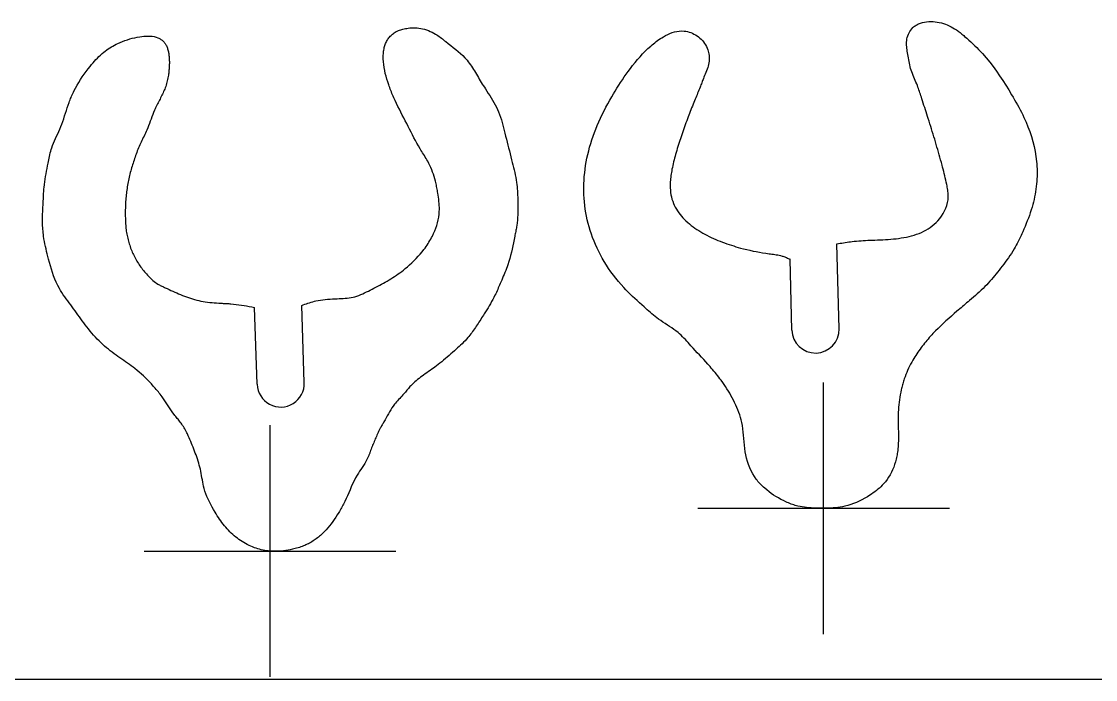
# Model space of a CAD drawing. Extents: x -0.1 to 30, y 0 to 26.6.
# Drawn here: x 8.12 to 16.65, y 0 to 5.23 of the extents above; entities that cross this region are included whole.
import ezdxf

# ---------------------------------------------------------------- set-up
doc = ezdxf.new("R2010")
doc.units = 0
doc.header["$MEASUREMENT"] = 0
doc.header["$PDMODE"] = 2
doc.layers.add('CK_LEVEL_1', color=7, linetype='CONTINUOUS')

msp = doc.modelspace()

# ---------------------------------------------------------------- linework, layer by layer
at = {"layer": 'CK_LEVEL_1', "color": 3, "linetype": 'CONTINUOUS'}
for p, q in [((14.6161, 2.7884), (14.5992, 3.4636)), ((14.241, 2.779), (14.2268, 3.3425)), ((9.9902, 2.3477), (9.9695, 2.9591)), ((10.3653, 2.3604), (10.3445, 2.975)), ((30, 0), (0, 0))]:
    msp.add_line(p, q, dxfattribs=at)
for points in [[(14.5992, 3.4636), (14.6125, 3.466), (14.6258, 3.4684), (14.6391, 3.4708), (14.6525, 3.473), (14.6658, 3.4752), (14.6792, 3.4774), (14.6926, 3.4793), (14.706, 3.4812), (14.7194, 3.4829), (14.7372, 3.4849), (14.7551, 3.4866), (14.773, 3.4881), (14.7909, 3.4893), (14.8088, 3.4904), (14.8268, 3.4913), (14.8447, 3.4922), (14.8627, 3.4929), (14.8806, 3.4936), (14.9015, 3.4944), (14.9224, 3.4953), (14.9433, 3.4962), (14.9642, 3.4972), (14.9851, 3.4984), (15.006, 3.4998), (15.0269, 3.5013), (15.0478, 3.5032), (15.0686, 3.5053), (15.0895, 3.5078), (15.1104, 3.5107), (15.1312, 3.514), (15.1519, 3.5179), (15.1724, 3.5223), (15.1928, 3.5274), (15.213, 3.5332), (15.2328, 3.5398), (15.2525, 3.5472), (15.2708, 3.555), (15.2889, 3.5637), (15.3065, 3.5733), (15.3237, 3.5836), (15.3404, 3.5948), (15.3565, 3.6069), (15.372, 3.6199), (15.3869, 3.6337), (15.401, 3.6484), (15.4163, 3.6664), (15.4304, 3.6854), (15.4432, 3.7054), (15.4546, 3.7261), (15.4643, 3.7475), (15.4723, 3.7695), (15.4784, 3.7919), (15.4824, 3.8145), (15.4842, 3.8373), (15.4843, 3.8483), (15.4838, 3.8593), (15.4829, 3.8702), (15.4817, 3.8812), (15.4801, 3.8922), (15.4783, 3.9031), (15.4762, 3.9141), (15.474, 3.925), (15.4717, 3.9359), (15.4679, 3.9533), (15.4641, 3.9706), (15.4601, 3.9879), (15.456, 4.0051), (15.4519, 4.0223), (15.4477, 4.0395), (15.4434, 4.0566), (15.439, 4.0737), (15.4345, 4.0908), (15.429, 4.1113), (15.4234, 4.1318), (15.4177, 4.1523), (15.4119, 4.1727), (15.4061, 4.1932), (15.4002, 4.2136), (15.3942, 4.234), (15.3881, 4.2545), (15.3821, 4.2749), (15.3759, 4.2955), (15.3697, 4.3161), (15.3635, 4.3367), (15.3572, 4.3573), (15.3508, 4.3779), (15.3445, 4.3984), (15.338, 4.419), (15.3315, 4.4395), (15.325, 4.46), (15.3193, 4.4776), (15.3136, 4.4951), (15.3079, 4.5127), (15.3022, 4.5303), (15.2964, 4.5478), (15.2907, 4.5654), (15.285, 4.5829), (15.2794, 4.6005), (15.2737, 4.6181), (15.27, 4.6298), (15.2664, 4.6414), (15.2626, 4.653), (15.2589, 4.6646), (15.255, 4.6762), (15.2511, 4.6877), (15.2471, 4.6992), (15.2428, 4.7107), (15.2385, 4.7221), (15.2329, 4.7358), (15.2271, 4.7494), (15.2213, 4.7631), (15.2154, 4.7767), (15.2095, 4.7903), (15.2039, 4.8039), (15.1984, 4.8176), (15.1933, 4.8315), (15.1887, 4.8454), (15.1846, 4.859), (15.181, 4.8727), (15.1777, 4.8865), (15.1748, 4.9004), (15.172, 4.9144), (15.1695, 4.9285), (15.167, 4.9426), (15.1646, 4.9567), (15.1622, 4.9709), (15.1602, 4.983), (15.1582, 4.9951), (15.1563, 5.0072), (15.1547, 5.0193), (15.1534, 5.0315), (15.1525, 5.0436), (15.1522, 5.0558), (15.1526, 5.068), (15.1536, 5.0802), (15.1556, 5.093), (15.1584, 5.1057), (15.1622, 5.1182), (15.1668, 5.1305), (15.1723, 5.1423), (15.1786, 5.1537), (15.1858, 5.1644), (15.1938, 5.1745), (15.2027, 5.1837), (15.2085, 5.1889), (15.2146, 5.1938), (15.221, 5.1984), (15.2276, 5.2026), (15.2344, 5.2066), (15.2414, 5.2102), (15.2485, 5.2135), (15.2558, 5.2165), (15.2632, 5.2193), (15.2792, 5.2242), (15.2956, 5.2279), (15.3121, 5.2304), (15.3289, 5.2318), (15.3458, 5.2322), (15.3627, 5.2316), (15.3795, 5.2301), (15.3963, 5.2277), (15.4129, 5.2245), (15.4291, 5.2206), (15.4451, 5.2159), (15.4608, 5.2106), (15.4762, 5.2046), (15.4913, 5.198), (15.5061, 5.1907), (15.5206, 5.1829), (15.5347, 5.1745), (15.5485, 5.1655), (15.5561, 5.1602), (15.5636, 5.1547), (15.571, 5.1491), (15.5783, 5.1434), (15.5856, 5.1376), (15.5927, 5.1317), (15.5999, 5.1257), (15.6069, 5.1196), (15.614, 5.1136), (15.6304, 5.0991), (15.6468, 5.0846), (15.6629, 5.0698), (15.6789, 5.0549), (15.6947, 5.0398), (15.7103, 5.0245), (15.7256, 5.009), (15.7407, 4.9932), (15.7555, 4.9772), (15.7849, 4.9437), (15.8132, 4.9092), (15.8405, 4.8739), (15.8668, 4.8378), (15.8923, 4.801), (15.9171, 4.7637), (15.9412, 4.7259), (15.9647, 4.6878), (15.9877, 4.6495), (15.9993, 4.6298), (16.0108, 4.6101), (16.0222, 4.5903), (16.0333, 4.5704), (16.0442, 4.5504), (16.055, 4.5303), (16.0654, 4.51), (16.0756, 4.4896), (16.0854, 4.4689), (16.1021, 4.4319), (16.1175, 4.3942), (16.1318, 4.3561), (16.1447, 4.3174), (16.1561, 4.2783), (16.1661, 4.2389), (16.1745, 4.1991), (16.1811, 4.1591), (16.186, 4.1188), (16.1877, 4.0991), (16.189, 4.0793), (16.1898, 4.0596), (16.1902, 4.0398), (16.1901, 4.02), (16.1897, 4.0003), (16.1888, 3.9805), (16.1875, 3.9608), (16.1858, 3.9411), (16.1835, 3.9202), (16.1807, 3.8995), (16.1776, 3.8787), (16.174, 3.8581), (16.1699, 3.8375), (16.1655, 3.817), (16.1607, 3.7966), (16.1554, 3.7764), (16.1498, 3.7562), (16.1431, 3.7339), (16.136, 3.7118), (16.1285, 3.6898), (16.1206, 3.6679), (16.1124, 3.6462), (16.1038, 3.6246), (16.095, 3.603), (16.0859, 3.5816), (16.0766, 3.5602), (16.0696, 3.5447), (16.0626, 3.5292), (16.0554, 3.5138), (16.048, 3.4985), (16.0404, 3.4833), (16.0327, 3.4682), (16.0247, 3.4533), (16.0164, 3.4385), (16.0079, 3.4238), (15.997, 3.4059), (15.9857, 3.3883), (15.9741, 3.3709), (15.9621, 3.3537), (15.9499, 3.3366), (15.9374, 3.3197), (15.9248, 3.3029), (15.912, 3.2862), (15.8991, 3.2695), (15.8875, 3.2545), (15.8757, 3.2396), (15.8639, 3.2247), (15.8519, 3.2099), (15.8398, 3.1953), (15.8275, 3.1808), (15.815, 3.1665), (15.8023, 3.1525), (15.7894, 3.1386), (15.775, 3.1238), (15.7604, 3.1093), (15.7454, 3.095), (15.7303, 3.0809), (15.715, 3.067), (15.6995, 3.0533), (15.6839, 3.0397), (15.6682, 3.0262), (15.6524, 3.0128), (15.6413, 3.0033), (15.6302, 2.9939), (15.6191, 2.9846), (15.608, 2.9752), (15.597, 2.9658), (15.5859, 2.9564), (15.5748, 2.947), (15.5637, 2.9376), (15.5527, 2.9281), (15.5308, 2.9092), (15.509, 2.8902), (15.4873, 2.871), (15.4659, 2.8516), (15.4446, 2.832), (15.4236, 2.8121), (15.403, 2.7919), (15.3826, 2.7714), (15.3626, 2.7505), (15.3527, 2.7398), (15.3429, 2.7291), (15.3332, 2.7182), (15.3236, 2.7072), (15.3141, 2.6961), (15.3048, 2.6849), (15.2956, 2.6737), (15.2865, 2.6623), (15.2775, 2.6508), (15.2685, 2.6389), (15.2596, 2.6268), (15.2509, 2.6147), (15.2424, 2.6024), (15.234, 2.5901), (15.2258, 2.5776), (15.2178, 2.5649), (15.21, 2.5522), (15.2024, 2.5393), (15.1935, 2.5235), (15.1848, 2.5075), (15.1765, 2.4913), (15.1685, 2.4749), (15.1609, 2.4584), (15.1537, 2.4417), (15.1469, 2.4248), (15.1405, 2.4078), (15.1346, 2.3906), (15.1315, 2.3811), (15.1285, 2.3715), (15.1256, 2.3619), (15.1229, 2.3522), (15.1203, 2.3425), (15.1178, 2.3328), (15.1154, 2.3231), (15.1131, 2.3133), (15.1108, 2.3035), (15.1066, 2.2839), (15.1026, 2.2642), (15.0991, 2.2444), (15.0958, 2.2246), (15.093, 2.2047), (15.0906, 2.1848), (15.0886, 2.1648), (15.0871, 2.1448), (15.0861, 2.1248), (15.0857, 2.1156), (15.0855, 2.1063), (15.0854, 2.0971), (15.0853, 2.0878), (15.0854, 2.0785), (15.0854, 2.0693), (15.0855, 2.06), (15.0857, 2.0507), (15.0859, 2.0415), (15.0864, 2.018), (15.087, 1.9946), (15.0874, 1.9711), (15.0877, 1.9477), (15.0877, 1.9243), (15.0874, 1.9009), (15.0866, 1.8775), (15.0852, 1.8542), (15.0831, 1.8309), (15.0819, 1.8198), (15.0805, 1.8086), (15.0788, 1.7975), (15.077, 1.7864), (15.075, 1.7753), (15.0727, 1.7642), (15.0702, 1.7532), (15.0675, 1.7422), (15.0645, 1.7313), (15.0579, 1.7099), (15.0503, 1.6888), (15.0418, 1.6681), (15.0322, 1.6478), (15.0217, 1.628), (15.0102, 1.6087), (14.9978, 1.5902), (14.9844, 1.5724), (14.9701, 1.5555), (14.9594, 1.5441), (14.9483, 1.5331), (14.9369, 1.5226), (14.925, 1.5124), (14.9128, 1.5026), (14.9004, 1.4931), (14.8876, 1.4839), (14.8747, 1.475), (14.8615, 1.4664), (14.8407, 1.4535), (14.8196, 1.4411), (14.7981, 1.4295), (14.7762, 1.4186), (14.754, 1.4085), (14.7315, 1.3993), (14.7088, 1.3911), (14.6857, 1.3839), (14.6624, 1.3779), (14.644, 1.3739), (14.6255, 1.3706), (14.6069, 1.3679), (14.5882, 1.3658), (14.5694, 1.3642), (14.5505, 1.363), (14.5315, 1.3622), (14.5125, 1.3618), (14.4935, 1.3617)], [(10.3445, 2.975), (10.357, 2.9794), (10.3696, 2.9838), (10.3821, 2.9881), (10.3947, 2.9923), (10.4074, 2.9964), (10.42, 3.0002), (10.4327, 3.0038), (10.4455, 3.0072), (10.4583, 3.0102), (10.4766, 3.014), (10.495, 3.0171), (10.5136, 3.0197), (10.5322, 3.0218), (10.5509, 3.0235), (10.5698, 3.0249), (10.5886, 3.0261), (10.6075, 3.027), (10.6265, 3.0279), (10.6425, 3.0285), (10.6586, 3.0293), (10.6745, 3.0302), (10.6905, 3.0314), (10.7063, 3.0329), (10.7221, 3.0348), (10.7377, 3.0373), (10.7531, 3.0403), (10.7683, 3.0441), (10.784, 3.0488), (10.7994, 3.0543), (10.8147, 3.0604), (10.8298, 3.0671), (10.8448, 3.0741), (10.8596, 3.0816), (10.8744, 3.0892), (10.8892, 3.097), (10.9039, 3.1047), (10.9191, 3.1126), (10.9343, 3.1205), (10.9494, 3.1283), (10.9645, 3.1362), (10.9796, 3.1441), (10.9945, 3.1521), (11.0094, 3.1603), (11.0242, 3.1686), (11.0388, 3.1772), (11.0536, 3.1862), (11.0683, 3.1954), (11.0828, 3.2049), (11.0971, 3.2147), (11.1114, 3.2246), (11.1254, 3.2349), (11.1393, 3.2454), (11.153, 3.2561), (11.1666, 3.267), (11.1849, 3.2823), (11.2028, 3.298), (11.2204, 3.3142), (11.2376, 3.3307), (11.2543, 3.3477), (11.2706, 3.3651), (11.2864, 3.3829), (11.3017, 3.4012), (11.3164, 3.4198), (11.3248, 3.431), (11.3331, 3.4424), (11.341, 3.4539), (11.3488, 3.4656), (11.3563, 3.4775), (11.3636, 3.4895), (11.3706, 3.5017), (11.3774, 3.514), (11.3838, 3.5265), (11.3936, 3.547), (11.4026, 3.5678), (11.4107, 3.589), (11.4179, 3.6106), (11.4242, 3.6323), (11.4294, 3.6544), (11.4336, 3.6766), (11.4366, 3.6989), (11.4384, 3.7213), (11.4389, 3.7374), (11.4389, 3.7536), (11.4383, 3.7698), (11.4372, 3.7859), (11.4357, 3.8021), (11.4339, 3.8182), (11.4318, 3.8343), (11.4294, 3.8504), (11.4268, 3.8664), (11.425, 3.8772), (11.4232, 3.8879), (11.4213, 3.8987), (11.4192, 3.9094), (11.4171, 3.92), (11.4149, 3.9307), (11.4125, 3.9413), (11.41, 3.9519), (11.4074, 3.9625), (11.4025, 3.9807), (11.3971, 3.9989), (11.3913, 4.0169), (11.385, 4.0347), (11.3782, 4.0524), (11.3709, 4.0699), (11.3632, 4.0871), (11.3549, 4.1041), (11.3461, 4.1208), (11.3398, 4.1322), (11.3333, 4.1434), (11.3266, 4.1545), (11.3198, 4.1656), (11.313, 4.1766), (11.3061, 4.1876), (11.2992, 4.1986), (11.2923, 4.2096), (11.2855, 4.2207), (11.2727, 4.2422), (11.2604, 4.264), (11.2484, 4.286), (11.2366, 4.3081), (11.225, 4.3303), (11.2136, 4.3527), (11.2023, 4.375), (11.1909, 4.3974), (11.1795, 4.4198), (11.1678, 4.4426), (11.156, 4.4653), (11.1442, 4.4881), (11.1325, 4.5109), (11.1208, 4.5337), (11.1094, 4.5566), (11.0982, 4.5796), (11.0873, 4.6028), (11.0768, 4.6261), (11.0719, 4.6374), (11.0671, 4.6488), (11.0623, 4.6602), (11.0577, 4.6717), (11.0532, 4.6832), (11.0488, 4.6947), (11.0444, 4.7063), (11.0402, 4.718), (11.0361, 4.7297), (11.0287, 4.752), (11.0217, 4.7744), (11.0152, 4.797), (11.0094, 4.8198), (11.0043, 4.8427), (11.0001, 4.8658), (10.9967, 4.8889), (10.9943, 4.9122), (10.993, 4.9356), (10.9928, 4.9455), (10.9929, 4.9554), (10.9931, 4.9653), (10.9937, 4.9752), (10.9945, 4.985), (10.9956, 4.9949), (10.9971, 5.0047), (10.9989, 5.0144), (11.0011, 5.0241), (11.0033, 5.0325), (11.0058, 5.0408), (11.0086, 5.0491), (11.0117, 5.0572), (11.0152, 5.0652), (11.019, 5.073), (11.0231, 5.0806), (11.0276, 5.0881), (11.0324, 5.0953), (11.0375, 5.1021), (11.0429, 5.1087), (11.0485, 5.1149), (11.0545, 5.121), (11.0607, 5.1267), (11.0672, 5.1322), (11.0739, 5.1373), (11.0809, 5.1422), (11.088, 5.1467), (11.0963, 5.1514), (11.1048, 5.1556), (11.1135, 5.1595), (11.1224, 5.163), (11.1314, 5.1661), (11.1406, 5.1689), (11.1498, 5.1714), (11.1591, 5.1736), (11.1685, 5.1756), (11.1802, 5.1776), (11.192, 5.1793), (11.2038, 5.1805), (11.2156, 5.1814), (11.2275, 5.1818), (11.2393, 5.1819), (11.2512, 5.1815), (11.263, 5.1806), (11.2748, 5.1794), (11.2905, 5.177), (11.3061, 5.1738), (11.3216, 5.1699), (11.3369, 5.1652), (11.3519, 5.1599), (11.3667, 5.1538), (11.3812, 5.1471), (11.3953, 5.1398), (11.4091, 5.1319), (11.4185, 5.126), (11.4277, 5.1198), (11.4368, 5.1134), (11.4458, 5.1069), (11.4547, 5.1002), (11.4635, 5.0934), (11.4722, 5.0865), (11.481, 5.0796), (11.4898, 5.0726), (11.5096, 5.0572), (11.5296, 5.0417), (11.5494, 5.0262), (11.5691, 5.0105), (11.5884, 4.9944), (11.6072, 4.9778), (11.6253, 4.9607), (11.6426, 4.9429), (11.659, 4.9242), (11.6682, 4.9126), (11.677, 4.9008), (11.6856, 4.8887), (11.6939, 4.8764), (11.702, 4.8639), (11.7099, 4.8512), (11.7176, 4.8385), (11.7253, 4.8257), (11.733, 4.8129), (11.7408, 4.7999), (11.7487, 4.7868), (11.7565, 4.7738), (11.7644, 4.7608), (11.7723, 4.7478), (11.7803, 4.7349), (11.7883, 4.722), (11.7965, 4.7092), (11.8046, 4.6963), (11.8161, 4.6786), (11.8276, 4.6608), (11.8391, 4.6431), (11.8505, 4.6252), (11.8616, 4.6072), (11.8723, 4.5891), (11.8826, 4.5707), (11.8923, 4.5521), (11.9013, 4.5332), (11.9099, 4.5132), (11.9178, 4.4928), (11.925, 4.4722), (11.9316, 4.4513), (11.9378, 4.4302), (11.9436, 4.409), (11.9492, 4.3877), (11.9545, 4.3664), (11.9598, 4.345), (11.9656, 4.3212), (11.9715, 4.2974), (11.9774, 4.2737), (11.9833, 4.25), (11.9892, 4.2264), (11.9952, 4.2027), (12.0011, 4.179), (12.0072, 4.1554), (12.0132, 4.1317), (12.0183, 4.1118), (12.0234, 4.092), (12.0284, 4.0721), (12.0332, 4.0521), (12.0378, 4.0322), (12.0421, 4.0121), (12.046, 3.9921), (12.0496, 3.9719), (12.0526, 3.9517), (12.0547, 3.9351), (12.0565, 3.9184), (12.058, 3.9016), (12.0592, 3.8849), (12.0602, 3.8681), (12.061, 3.8512), (12.0616, 3.8344), (12.0621, 3.8175), (12.0625, 3.8006), (12.0629, 3.7793), (12.0631, 3.758), (12.0631, 3.7367), (12.0628, 3.7154), (12.0622, 3.6942), (12.061, 3.6729), (12.0594, 3.6518), (12.0572, 3.6307), (12.0544, 3.6098), (12.0529, 3.6002), (12.0512, 3.5907), (12.0494, 3.5812), (12.0476, 3.5717), (12.0457, 3.5622), (12.0437, 3.5528), (12.0417, 3.5433), (12.0397, 3.5338), (12.0377, 3.5243), (12.0325, 3.4989), (12.0274, 3.4735), (12.0222, 3.4481), (12.0169, 3.4228), (12.0113, 3.3975), (12.0053, 3.3723), (11.9988, 3.3474), (11.9917, 3.3226), (11.9838, 3.2981), (11.9783, 3.2825), (11.9726, 3.2671), (11.9665, 3.2517), (11.9603, 3.2364), (11.9539, 3.2211), (11.9473, 3.2059), (11.9408, 3.1907), (11.9342, 3.1755), (11.9276, 3.1603), (11.9226, 3.1485), (11.9175, 3.1367), (11.9125, 3.1249), (11.9075, 3.1131), (11.9024, 3.1014), (11.8972, 3.0896), (11.8919, 3.078), (11.8865, 3.0664), (11.8809, 3.0548), (11.8724, 3.038), (11.8636, 3.0213), (11.8544, 3.0047), (11.845, 2.9883), (11.8354, 2.972), (11.8256, 2.9558), (11.8156, 2.9397), (11.8056, 2.9237), (11.7955, 2.9077), (11.7885, 2.8967), (11.7816, 2.8857), (11.7746, 2.8747), (11.7676, 2.8637), (11.7605, 2.8528), (11.7534, 2.8419), (11.7463, 2.8309), (11.7392, 2.8201), (11.732, 2.8092), (11.725, 2.7988), (11.718, 2.7884), (11.7108, 2.7781), (11.7036, 2.7679), (11.6963, 2.7578), (11.6888, 2.7478), (11.6812, 2.7379), (11.6733, 2.7281), (11.6653, 2.7185), (11.6544, 2.7061), (11.643, 2.6939), (11.6314, 2.6819), (11.6196, 2.6702), (11.6075, 2.6587), (11.5953, 2.6473), (11.583, 2.636), (11.5706, 2.6248), (11.5581, 2.6136), (11.544, 2.6011), (11.53, 2.5885), (11.5158, 2.576), (11.5016, 2.5636), (11.4874, 2.5513), (11.473, 2.5392), (11.4585, 2.5272), (11.4439, 2.5154), (11.4291, 2.5038), (11.4165, 2.4943), (11.4039, 2.4849), (11.3911, 2.4756), (11.3783, 2.4665), (11.3654, 2.4573), (11.3524, 2.4482), (11.3395, 2.4391), (11.3265, 2.43), (11.3135, 2.4208), (11.3015, 2.4122), (11.2896, 2.4034), (11.2778, 2.3945), (11.2661, 2.3855), (11.2546, 2.3762), (11.2434, 2.3666), (11.2325, 2.3567), (11.2219, 2.3466), (11.2117, 2.336), (11.2055, 2.3291), (11.1994, 2.3221), (11.1933, 2.315), (11.1874, 2.3078), (11.1815, 2.3005), (11.1756, 2.2933), (11.1697, 2.2861), (11.1637, 2.2789), (11.1576, 2.2717), (11.1494, 2.2624), (11.141, 2.2532), (11.1325, 2.2441), (11.1239, 2.235), (11.1154, 2.2259), (11.1069, 2.2168), (11.0986, 2.2075), (11.0905, 2.1981), (11.0827, 2.1885), (11.0719, 2.1742), (11.0617, 2.1594), (11.0519, 2.1443), (11.0426, 2.1288), (11.0336, 2.1131), (11.0247, 2.0973), (11.016, 2.0814), (11.0072, 2.0655), (10.9984, 2.0496), (10.9948, 2.0433), (10.9911, 2.0369), (10.9875, 2.0305), (10.9838, 2.0242), (10.9802, 2.0178), (10.9766, 2.0115), (10.9731, 2.0051), (10.9696, 1.9986), (10.9662, 1.9922), (10.9612, 1.9825), (10.9564, 1.9726), (10.9518, 1.9628), (10.9472, 1.9528), (10.9428, 1.9428), (10.9385, 1.9328), (10.9342, 1.9227), (10.9299, 1.9126), (10.9257, 1.9026), (10.9214, 1.8925), (10.9171, 1.8824), (10.9129, 1.8723), (10.9087, 1.8622), (10.9046, 1.8521), (10.9005, 1.842), (10.8965, 1.8318), (10.8925, 1.8216), (10.8887, 1.8114), (10.8868, 1.8061), (10.885, 1.8009), (10.8831, 1.7957), (10.8812, 1.7904), (10.8793, 1.7852), (10.8774, 1.78), (10.8753, 1.7748), (10.8733, 1.7697), (10.8711, 1.7646), (10.8634, 1.7482), (10.8548, 1.7323), (10.8455, 1.7166), (10.8356, 1.7013), (10.8255, 1.6861), (10.8152, 1.6709), (10.8049, 1.6557), (10.7949, 1.6405), (10.7852, 1.625), (10.7725, 1.6026), (10.7607, 1.5797), (10.7497, 1.5564), (10.7391, 1.5329), (10.7289, 1.5091), (10.7189, 1.4854), (10.7087, 1.4616), (10.6982, 1.4381), (10.6872, 1.4148), (10.6822, 1.4048), (10.6772, 1.395), (10.672, 1.3852), (10.6666, 1.3754), (10.6612, 1.3657), (10.6557, 1.3561), (10.6501, 1.3465), (10.6444, 1.3369), (10.6386, 1.3274), (10.6273, 1.3092), (10.6158, 1.2913), (10.6039, 1.2735), (10.5916, 1.256), (10.5789, 1.2388), (10.5658, 1.222), (10.5522, 1.2056), (10.5381, 1.1897), (10.5235, 1.1742), (10.5161, 1.1669), (10.5086, 1.1597), (10.501, 1.1526), (10.4932, 1.1457), (10.4853, 1.1389), (10.4772, 1.1323), (10.4691, 1.1259), (10.4608, 1.1196), (10.4523, 1.1135), (10.4435, 1.1074), (10.4346, 1.1016), (10.4256, 1.0959), (10.4165, 1.0905), (10.4072, 1.0852), (10.3978, 1.0802), (10.3883, 1.0754), (10.3787, 1.0709), (10.369, 1.0666), (10.3584, 1.0623), (10.3478, 1.0582), (10.3371, 1.0544), (10.3262, 1.0508), (10.3153, 1.0475), (10.3044, 1.0444), (10.2933, 1.0415), (10.2822, 1.0387), (10.2711, 1.0362), (10.2536, 1.0324), (10.236, 1.0291), (10.2183, 1.0262), (10.2006, 1.0238), (10.1828, 1.0219), (10.165, 1.0206), (10.1471, 1.0198), (10.1293, 1.0196), (10.1114, 1.02), (10.1094, 1.0201), (10.1074, 1.0202), (10.1053, 1.0203), (10.1033, 1.0205), (10.1013, 1.0206), (10.0992, 1.0207), (10.0972, 1.0209), (10.0952, 1.021), (10.0932, 1.0212)]]:
    msp.add_lwpolyline(points, dxfattribs=at)
at = {"layer": 'CK_LEVEL_1', "color": 1, "linetype": 'CONTINUOUS'}
for points in [[(14.4935, 1.3617), (14.4884, 1.3617), (14.4833, 1.3617), (14.4783, 1.3618), (14.4732, 1.3619), (14.4681, 1.3619), (14.463, 1.362), (14.458, 1.3621), (14.4529, 1.3622), (14.4478, 1.3623), (14.4298, 1.3628), (14.4119, 1.3635), (14.3939, 1.3644), (14.3761, 1.3657), (14.3583, 1.3673), (14.3406, 1.3694), (14.323, 1.372), (14.3055, 1.3752), (14.2882, 1.379), (14.2774, 1.3818), (14.2667, 1.3848), (14.2561, 1.3881), (14.2455, 1.3917), (14.235, 1.3955), (14.2246, 1.3995), (14.2142, 1.4037), (14.2039, 1.4081), (14.1937, 1.4126), (14.1734, 1.4223), (14.1535, 1.4325), (14.1339, 1.4434), (14.1146, 1.455), (14.0958, 1.4671), (14.0773, 1.4799), (14.0593, 1.4933), (14.0418, 1.5072), (14.0247, 1.5218), (14.0166, 1.529), (14.0087, 1.5364), (14.0009, 1.5439), (13.9933, 1.5516), (13.9858, 1.5595), (13.9785, 1.5675), (13.9715, 1.5756), (13.9646, 1.584), (13.958, 1.5925), (13.9429, 1.614), (13.9293, 1.6364), (13.917, 1.6597), (13.9061, 1.6838), (13.8965, 1.7085), (13.8881, 1.7337), (13.881, 1.7593), (13.875, 1.7853), (13.8702, 1.8114), (13.8665, 1.8375), (13.8636, 1.8635), (13.8612, 1.8896), (13.8591, 1.9157), (13.857, 1.9416), (13.8547, 1.9675), (13.8518, 1.9933), (13.8481, 2.0189), (13.8433, 2.0442), (13.8385, 2.0645), (13.8329, 2.0846), (13.8266, 2.1046), (13.8195, 2.1244), (13.8119, 2.144), (13.8037, 2.1635), (13.795, 2.1827), (13.7859, 2.2018), (13.7764, 2.2207), (13.7667, 2.2392), (13.7568, 2.2575), (13.7466, 2.2756), (13.736, 2.2935), (13.7252, 2.3112), (13.714, 2.3286), (13.7026, 2.3459), (13.6908, 2.3629), (13.6787, 2.3797), (13.6694, 2.3921), (13.66, 2.4044), (13.6504, 2.4165), (13.6406, 2.4286), (13.6308, 2.4406), (13.6208, 2.4524), (13.6107, 2.4642), (13.6006, 2.4759), (13.5904, 2.4876), (13.5738, 2.5063), (13.557, 2.5249), (13.5402, 2.5435), (13.5233, 2.5619), (13.5064, 2.5804), (13.4894, 2.5988), (13.4725, 2.6173), (13.4555, 2.6358), (13.4386, 2.6544), (13.4277, 2.6665), (13.4167, 2.6786), (13.4057, 2.6906), (13.3946, 2.7025), (13.3833, 2.7142), (13.3719, 2.7258), (13.3602, 2.737), (13.3483, 2.748), (13.336, 2.7585), (13.3198, 2.7715), (13.3031, 2.7839), (13.2861, 2.7958), (13.2688, 2.8074), (13.2513, 2.8188), (13.2338, 2.8302), (13.2163, 2.8417), (13.199, 2.8534), (13.182, 2.8654), (13.1685, 2.8755), (13.1551, 2.8859), (13.142, 2.8965), (13.129, 2.9073), (13.1162, 2.9183), (13.1035, 2.9295), (13.0908, 2.9407), (13.0782, 2.952), (13.0656, 2.9633), (13.0473, 2.9799), (13.0289, 2.9964), (13.0107, 3.013), (12.9925, 3.0298), (12.9745, 3.0466), (12.9567, 3.0637), (12.9392, 3.081), (12.9219, 3.0985), (12.9049, 3.1164), (12.8832, 3.1404), (12.8622, 3.1649), (12.8418, 3.19), (12.822, 3.2156), (12.8029, 3.2418), (12.7845, 3.2685), (12.7668, 3.2956), (12.7498, 3.3232), (12.7335, 3.3512), (12.7191, 3.3775), (12.7054, 3.4041), (12.6923, 3.431), (12.6799, 3.4583), (12.6682, 3.4858), (12.6573, 3.5136), (12.6471, 3.5418), (12.6376, 3.5701), (12.629, 3.5988), (12.6214, 3.6266), (12.6145, 3.6547), (12.6085, 3.6829), (12.6031, 3.7113), (12.5986, 3.7399), (12.5948, 3.7685), (12.5917, 3.7973), (12.5894, 3.8261), (12.5878, 3.8549), (12.587, 3.884), (12.587, 3.9131), (12.5877, 3.9421), (12.5891, 3.9712), (12.5912, 4.0002), (12.5941, 4.0292), (12.5976, 4.058), (12.6017, 4.0868), (12.6066, 4.1155), (12.6123, 4.1452), (12.6187, 4.1748), (12.6257, 4.2041), (12.6335, 4.2334), (12.6419, 4.2624), (12.6509, 4.2912), (12.6605, 4.3199), (12.6708, 4.3483), (12.6817, 4.3764), (12.6939, 4.406), (12.7066, 4.4352), (12.72, 4.4642), (12.7339, 4.493), (12.7483, 4.5215), (12.7631, 4.5499), (12.7783, 4.578), (12.7939, 4.6059), (12.8097, 4.6337), (12.8231, 4.6566), (12.8367, 4.6794), (12.8505, 4.7021), (12.8645, 4.7246), (12.8788, 4.747), (12.8933, 4.7692), (12.9082, 4.7912), (12.9233, 4.813), (12.9388, 4.8347), (12.9569, 4.8589), (12.9753, 4.8828), (12.9943, 4.9063), (13.0138, 4.9294), (13.0338, 4.952), (13.0543, 4.9741), (13.0753, 4.9956), (13.0969, 5.0165), (13.1191, 5.0367), (13.1295, 5.0458), (13.14, 5.0546), (13.1507, 5.0633), (13.1616, 5.0718), (13.1727, 5.0801), (13.184, 5.0881), (13.1955, 5.0959), (13.2073, 5.1034), (13.2194, 5.1106), (13.2364, 5.1201), (13.2539, 5.1287), (13.2719, 5.1366), (13.2902, 5.1433), (13.3087, 5.1489), (13.3275, 5.1532), (13.3463, 5.1559), (13.3652, 5.157), (13.3841, 5.1563), (13.3977, 5.1546), (13.4111, 5.1519), (13.4244, 5.1483), (13.4375, 5.1438), (13.4504, 5.1385), (13.4629, 5.1324), (13.4751, 5.1255), (13.4868, 5.1179), (13.4982, 5.1096), (13.5092, 5.1005), (13.5197, 5.0907), (13.5295, 5.0804), (13.5387, 5.0695), (13.5472, 5.0581), (13.5549, 5.0462), (13.5617, 5.0339), (13.5677, 5.0211), (13.5728, 5.0079), (13.5762, 4.9968), (13.579, 4.9855), (13.5812, 4.9741), (13.5827, 4.9625), (13.5836, 4.9508), (13.5839, 4.9392), (13.5836, 4.9275), (13.5827, 4.9159), (13.5812, 4.9044), (13.5787, 4.8911), (13.5754, 4.878), (13.5716, 4.865), (13.5673, 4.8521), (13.5626, 4.8393), (13.5576, 4.8266), (13.5524, 4.814), (13.5472, 4.8014), (13.542, 4.7888), (13.5384, 4.78), (13.535, 4.7713), (13.5315, 4.7625), (13.5281, 4.7537), (13.5247, 4.745), (13.5213, 4.7362), (13.5179, 4.7274), (13.5145, 4.7187), (13.5111, 4.7099), (13.5064, 4.6979), (13.5015, 4.686), (13.4966, 4.674), (13.4917, 4.662), (13.4868, 4.6501), (13.4819, 4.6381), (13.4769, 4.6262), (13.472, 4.6142), (13.4671, 4.6023), (13.4613, 4.588), (13.4555, 4.5736), (13.4498, 4.5592), (13.4441, 4.5449), (13.4385, 4.5305), (13.4329, 4.516), (13.4274, 4.5016), (13.4219, 4.4872), (13.4164, 4.4727), (13.4106, 4.4571), (13.4048, 4.4415), (13.399, 4.4259), (13.3933, 4.4102), (13.3876, 4.3946), (13.382, 4.3789), (13.3764, 4.3632), (13.3709, 4.3474), (13.3655, 4.3317), (13.3602, 4.316), (13.3549, 4.3003), (13.3498, 4.2846), (13.3447, 4.2688), (13.3396, 4.2531), (13.3347, 4.2373), (13.3299, 4.2214), (13.3252, 4.2055), (13.3206, 4.1896), (13.3164, 4.175), (13.3124, 4.1604), (13.3085, 4.1457), (13.3047, 4.131), (13.301, 4.1163), (13.2975, 4.1015), (13.2942, 4.0868), (13.291, 4.0719), (13.2879, 4.0571), (13.2855, 4.0447), (13.2833, 4.0322), (13.2813, 4.0198), (13.2794, 4.0073), (13.2778, 3.9948), (13.2764, 3.9823), (13.2752, 3.9697), (13.2744, 3.957), (13.2738, 3.9444), (13.2736, 3.9264), (13.2741, 3.9084), (13.2753, 3.8905), (13.2773, 3.8726), (13.28, 3.8548), (13.2836, 3.8372), (13.288, 3.8199), (13.2934, 3.8028), (13.2996, 3.7861), (13.3065, 3.7704), (13.3141, 3.7551), (13.3226, 3.7402), (13.3317, 3.7256), (13.3416, 3.7115), (13.352, 3.6977), (13.3629, 3.6844), (13.3744, 3.6715), (13.3863, 3.659), (13.3993, 3.6462), (13.4128, 3.6339), (13.4266, 3.6221), (13.4408, 3.6107), (13.4553, 3.5997), (13.4701, 3.5891), (13.4851, 3.579), (13.5004, 3.5692), (13.516, 3.5597), (13.5325, 3.5501), (13.5493, 3.5408), (13.5662, 3.5319), (13.5833, 3.5234), (13.6005, 3.5151), (13.6179, 3.5071), (13.6354, 3.4994), (13.6531, 3.492), (13.6708, 3.4848), (13.6885, 3.4779), (13.7063, 3.4713), (13.7242, 3.4649), (13.7421, 3.4587), (13.7602, 3.4527), (13.7783, 3.447), (13.7964, 3.4414), (13.8146, 3.4361), (13.8329, 3.431), (13.8577, 3.4245), (13.8825, 3.4184), (13.9075, 3.4126), (13.9326, 3.4072), (13.9577, 3.4022), (13.9829, 3.3975), (14.0082, 3.3932), (14.0337, 3.3893), (14.0592, 3.3857), (14.0708, 3.3841), (14.0824, 3.3826), (14.0941, 3.381), (14.1057, 3.3794), (14.1172, 3.3775), (14.1287, 3.3755), (14.1401, 3.3731), (14.1514, 3.3704), (14.1626, 3.3673), (14.1699, 3.3651), (14.1771, 3.3626), (14.1843, 3.36), (14.1914, 3.3573), (14.1985, 3.3545), (14.2056, 3.3515), (14.2127, 3.3486), (14.2198, 3.3455), (14.2268, 3.3425)], [(10.0932, 1.0212), (10.0791, 1.0226), (10.0651, 1.0244), (10.0512, 1.0266), (10.0373, 1.0292), (10.0236, 1.0322), (10.0099, 1.0356), (9.9963, 1.0394), (9.9828, 1.0436), (9.9695, 1.0482), (9.9549, 1.0538), (9.9405, 1.0598), (9.9263, 1.0663), (9.9124, 1.0732), (9.8986, 1.0806), (9.8851, 1.0883), (9.8717, 1.0965), (9.8587, 1.105), (9.8459, 1.114), (9.8331, 1.1234), (9.8206, 1.1332), (9.8084, 1.1433), (9.7964, 1.1537), (9.7848, 1.1645), (9.7734, 1.1756), (9.7623, 1.1869), (9.7516, 1.1985), (9.7411, 1.2104), (9.7306, 1.2229), (9.7204, 1.2357), (9.7104, 1.2487), (9.7008, 1.262), (9.6914, 1.2754), (9.6822, 1.289), (9.6732, 1.3028), (9.6644, 1.3167), (9.6558, 1.3307), (9.6438, 1.3507), (9.6323, 1.3709), (9.6212, 1.3914), (9.6106, 1.4121), (9.6007, 1.433), (9.5915, 1.4543), (9.5832, 1.4758), (9.5757, 1.4976), (9.5693, 1.5197), (9.5651, 1.5364), (9.5614, 1.5533), (9.5582, 1.5703), (9.5551, 1.5874), (9.5522, 1.6045), (9.5493, 1.6216), (9.5463, 1.6387), (9.543, 1.6558), (9.5394, 1.6727), (9.5354, 1.6891), (9.531, 1.7053), (9.5263, 1.7214), (9.5213, 1.7375), (9.5159, 1.7535), (9.5104, 1.7694), (9.5047, 1.7853), (9.4988, 1.8011), (9.4929, 1.8169), (9.4871, 1.8322), (9.4813, 1.8474), (9.4753, 1.8626), (9.4693, 1.8778), (9.4631, 1.8929), (9.4567, 1.908), (9.4501, 1.9229), (9.4434, 1.9378), (9.4363, 1.9526), (9.4314, 1.9625), (9.4263, 1.9725), (9.421, 1.9823), (9.4156, 1.9921), (9.41, 2.0017), (9.4042, 2.0112), (9.3982, 2.0206), (9.392, 2.0299), (9.3856, 2.0389), (9.3798, 2.0466), (9.3739, 2.0542), (9.3679, 2.0617), (9.3618, 2.0692), (9.3557, 2.0766), (9.3496, 2.084), (9.3435, 2.0914), (9.3374, 2.0989), (9.3315, 2.1065), (9.3201, 2.1217), (9.3092, 2.1373), (9.2986, 2.153), (9.2881, 2.169), (9.2778, 2.185), (9.2675, 2.201), (9.2571, 2.217), (9.2464, 2.2328), (9.2354, 2.2483), (9.2281, 2.2582), (9.2206, 2.268), (9.213, 2.2777), (9.2052, 2.2872), (9.1972, 2.2967), (9.1892, 2.306), (9.1811, 2.3154), (9.1729, 2.3246), (9.1646, 2.3338), (9.1495, 2.3502), (9.1342, 2.3664), (9.1187, 2.3825), (9.1029, 2.3982), (9.0868, 2.4137), (9.0705, 2.4288), (9.0539, 2.4436), (9.0369, 2.4579), (9.0196, 2.4718), (9.005, 2.483), (8.9902, 2.4939), (8.9752, 2.5045), (8.9602, 2.5151), (8.945, 2.5255), (8.9298, 2.5358), (8.9146, 2.5462), (8.8994, 2.5567), (8.8843, 2.5673), (8.8687, 2.5786), (8.8531, 2.5902), (8.8378, 2.6019), (8.8226, 2.6139), (8.8077, 2.6261), (8.7929, 2.6386), (8.7783, 2.6513), (8.764, 2.6643), (8.75, 2.6776), (8.7348, 2.6924), (8.7199, 2.7075), (8.7054, 2.723), (8.6911, 2.7387), (8.6771, 2.7547), (8.6634, 2.7709), (8.6499, 2.7873), (8.6367, 2.8039), (8.6238, 2.8207), (8.612, 2.8364), (8.6004, 2.8523), (8.5889, 2.8682), (8.5774, 2.8842), (8.5661, 2.9002), (8.5547, 2.9163), (8.5433, 2.9323), (8.5318, 2.9482), (8.5201, 2.9641), (8.5083, 2.98), (8.4964, 2.9958), (8.4845, 3.0116), (8.4727, 3.0275), (8.4611, 3.0435), (8.4498, 3.0596), (8.4388, 3.076), (8.4283, 3.0925), (8.4184, 3.1094), (8.4055, 3.1337), (8.3937, 3.1587), (8.3829, 3.1841), (8.3731, 3.21), (8.364, 3.2363), (8.3555, 3.2629), (8.3476, 3.2897), (8.3401, 3.3166), (8.3328, 3.3435), (8.3275, 3.3636), (8.3223, 3.3836), (8.3173, 3.4036), (8.3125, 3.4236), (8.3079, 3.4437), (8.3037, 3.4638), (8.2998, 3.484), (8.2963, 3.5042), (8.2933, 3.5245), (8.2915, 3.5382), (8.2899, 3.552), (8.2886, 3.5658), (8.2874, 3.5796), (8.2865, 3.5934), (8.2857, 3.6073), (8.2852, 3.6211), (8.2849, 3.635), (8.2847, 3.6488), (8.2848, 3.6665), (8.2851, 3.6841), (8.2856, 3.7017), (8.2863, 3.7193), (8.2871, 3.737), (8.288, 3.7546), (8.289, 3.7722), (8.2899, 3.7898), (8.2908, 3.8074), (8.2913, 3.8192), (8.2919, 3.831), (8.2924, 3.8428), (8.2929, 3.8546), (8.2936, 3.8664), (8.2942, 3.8782), (8.295, 3.89), (8.2959, 3.9017), (8.297, 3.9134), (8.2993, 3.9348), (8.302, 3.9561), (8.3052, 3.9774), (8.3088, 3.9987), (8.3126, 4.0199), (8.3166, 4.0411), (8.3207, 4.0623), (8.3249, 4.0835), (8.3291, 4.1047), (8.3318, 4.1184), (8.3345, 4.1322), (8.3373, 4.1459), (8.3402, 4.1595), (8.3432, 4.1731), (8.3465, 4.1867), (8.3499, 4.2002), (8.3537, 4.2135), (8.3578, 4.2268), (8.3645, 4.246), (8.3719, 4.265), (8.3798, 4.2839), (8.3881, 4.3026), (8.3967, 4.3212), (8.4053, 4.3399), (8.4139, 4.3585), (8.4222, 4.3772), (8.4302, 4.3961), (8.4385, 4.417), (8.4462, 4.4381), (8.4535, 4.4593), (8.4606, 4.4807), (8.4675, 4.5021), (8.4744, 4.5235), (8.4814, 4.5449), (8.4885, 4.5662), (8.4959, 4.5874), (8.4997, 4.5978), (8.5037, 4.6082), (8.5077, 4.6185), (8.5118, 4.6288), (8.5161, 4.639), (8.5204, 4.6491), (8.525, 4.6592), (8.5296, 4.6692), (8.5344, 4.6792), (8.5463, 4.7024), (8.5589, 4.7252), (8.5723, 4.7477), (8.5863, 4.7698), (8.6009, 4.7915), (8.616, 4.8129), (8.6316, 4.834), (8.6476, 4.8549), (8.664, 4.8754), (8.675, 4.889), (8.6862, 4.9024), (8.6977, 4.9156), (8.7093, 4.9286), (8.7212, 4.9413), (8.7335, 4.9536), (8.746, 4.9656), (8.7589, 4.9773), (8.7722, 4.9884), (8.7836, 4.9973), (8.7953, 5.0059), (8.8072, 5.0142), (8.8194, 5.0221), (8.8318, 5.0297), (8.8444, 5.037), (8.8572, 5.044), (8.8701, 5.0506), (8.8831, 5.057), (8.9017, 5.0654), (8.9205, 5.0732), (8.9395, 5.0804), (8.9588, 5.087), (8.9783, 5.093), (8.998, 5.0983), (9.018, 5.1031), (9.0382, 5.1072), (9.0587, 5.1108), (9.0748, 5.1131), (9.0911, 5.1149), (9.1074, 5.1161), (9.1236, 5.1165), (9.1397, 5.116), (9.1557, 5.1145), (9.1714, 5.1118), (9.1868, 5.1078), (9.2018, 5.1024), (9.2079, 5.0997), (9.2139, 5.0968), (9.2198, 5.0936), (9.2255, 5.0901), (9.231, 5.0864), (9.2363, 5.0823), (9.2414, 5.078), (9.2461, 5.0735), (9.2506, 5.0687), (9.255, 5.0634), (9.2589, 5.0578), (9.2626, 5.052), (9.266, 5.046), (9.2691, 5.0399), (9.2719, 5.0335), (9.2745, 5.0271), (9.2768, 5.0206), (9.279, 5.014), (9.2811, 5.0066), (9.2831, 4.9992), (9.2848, 4.9918), (9.2863, 4.9843), (9.2876, 4.9768), (9.2888, 4.9693), (9.2897, 4.9617), (9.2906, 4.9542), (9.2912, 4.9466), (9.2918, 4.9386), (9.2922, 4.9306), (9.2925, 4.9226), (9.2927, 4.9146), (9.2927, 4.9066), (9.2926, 4.8986), (9.2925, 4.8906), (9.2922, 4.8826), (9.2918, 4.8746), (9.2914, 4.867), (9.291, 4.8594), (9.2904, 4.8517), (9.2897, 4.8441), (9.289, 4.8365), (9.2882, 4.8289), (9.2873, 4.8214), (9.2863, 4.8138), (9.2852, 4.8062), (9.2834, 4.7948), (9.2813, 4.7833), (9.2791, 4.772), (9.2765, 4.7606), (9.2737, 4.7494), (9.2707, 4.7382), (9.2674, 4.7271), (9.2638, 4.716), (9.2599, 4.7051), (9.256, 4.6949), (9.2518, 4.6848), (9.2474, 4.6748), (9.2429, 4.6648), (9.2382, 4.6549), (9.2333, 4.6451), (9.2284, 4.6353), (9.2234, 4.6255), (9.2184, 4.6158), (9.2133, 4.6059), (9.2082, 4.596), (9.2031, 4.5862), (9.1981, 4.5763), (9.1931, 4.5664), (9.1882, 4.5564), (9.1834, 4.5464), (9.1788, 4.5364), (9.1743, 4.5262), (9.167, 4.5089), (9.1601, 4.4915), (9.1535, 4.4739), (9.147, 4.4562), (9.1406, 4.4385), (9.1341, 4.4209), (9.1275, 4.4033), (9.1207, 4.3858), (9.1135, 4.3684), (9.1082, 4.3565), (9.1027, 4.3446), (9.0971, 4.3328), (9.0914, 4.321), (9.0857, 4.3092), (9.0799, 4.2975), (9.0742, 4.2857), (9.0685, 4.2739), (9.063, 4.262), (9.0577, 4.2502), (9.0526, 4.2384), (9.0476, 4.2264), (9.0427, 4.2145), (9.038, 4.2025), (9.0334, 4.1904), (9.0289, 4.1783), (9.0245, 4.1661), (9.0201, 4.1539), (9.0159, 4.1418), (9.0118, 4.1296), (9.0078, 4.1175), (9.0039, 4.1052), (9, 4.093), (8.9963, 4.0807), (8.9927, 4.0684), (8.9892, 4.0561), (8.9858, 4.0437), (8.9825, 4.0312), (8.9794, 4.0188), (8.9763, 4.0063), (8.9734, 3.9937), (8.9707, 3.9812), (8.968, 3.9686), (8.9655, 3.9559), (8.9631, 3.9433), (8.9608, 3.9306), (8.9586, 3.9177), (8.9566, 3.9049), (8.9546, 3.8919), (8.9529, 3.879), (8.9512, 3.8661), (8.9497, 3.8531), (8.9484, 3.8401), (8.9472, 3.8271), (8.9461, 3.8141), (8.9452, 3.8008), (8.9445, 3.7874), (8.9439, 3.774), (8.9434, 3.7606), (8.9431, 3.7472), (8.9428, 3.7338), (8.9427, 3.7204), (8.9427, 3.707), (8.9427, 3.6936), (8.9428, 3.6818), (8.9429, 3.67), (8.9432, 3.6583), (8.9436, 3.6465), (8.944, 3.6347), (8.9447, 3.6229), (8.9455, 3.6112), (8.9465, 3.5995), (8.9476, 3.5878), (8.949, 3.5763), (8.9506, 3.5648), (8.9524, 3.5534), (8.9544, 3.542), (8.9566, 3.5306), (8.959, 3.5193), (8.9616, 3.508), (8.9644, 3.4967), (8.9674, 3.4856), (8.9705, 3.4745), (8.9738, 3.4635), (8.9773, 3.4526), (8.981, 3.4418), (8.9849, 3.431), (8.989, 3.4203), (8.9932, 3.4096), (8.9976, 3.399), (9.0023, 3.3885), (9.0071, 3.3781), (9.0121, 3.3677), (9.0173, 3.3575), (9.0227, 3.3473), (9.0283, 3.3373), (9.0341, 3.3273), (9.0401, 3.3175), (9.0463, 3.3078), (9.0527, 3.2983), (9.0593, 3.2887), (9.0662, 3.2793), (9.0733, 3.27), (9.0805, 3.2608), (9.0879, 3.2517), (9.0955, 3.2427), (9.1031, 3.2338), (9.111, 3.2251), (9.1189, 3.2164), (9.1273, 3.2074), (9.1358, 3.1986), (9.1445, 3.1899), (9.1534, 3.1815), (9.1624, 3.1733), (9.1718, 3.1654), (9.1813, 3.158), (9.1912, 3.1509), (9.2014, 3.1443), (9.2076, 3.1406), (9.2139, 3.1371), (9.2203, 3.1337), (9.2268, 3.1304), (9.2334, 3.1272), (9.2399, 3.1241), (9.2466, 3.1211), (9.2532, 3.1181), (9.2599, 3.1151), (9.2751, 3.1082), (9.2903, 3.1013), (9.3055, 3.0943), (9.3207, 3.0875), (9.3359, 3.0806), (9.3511, 3.0739), (9.3664, 3.0673), (9.3818, 3.0608), (9.3972, 3.0545), (9.4131, 3.0482), (9.429, 3.0422), (9.445, 3.0364), (9.4612, 3.031), (9.4774, 3.0258), (9.4938, 3.021), (9.5102, 3.0166), (9.5267, 3.0125), (9.5433, 3.0089), (9.5609, 3.0056), (9.5787, 3.0028), (9.5965, 3.0003), (9.6143, 2.9983), (9.6322, 2.9965), (9.6502, 2.9951), (9.6681, 2.9938), (9.6861, 2.9928), (9.7041, 2.9918), (9.7127, 2.9914), (9.7213, 2.991), (9.7299, 2.9906), (9.7385, 2.9902), (9.7471, 2.9897), (9.7557, 2.9892), (9.7642, 2.9887), (9.7728, 2.9881), (9.7814, 2.9874), (9.8024, 2.9855), (9.8234, 2.9831), (9.8443, 2.9803), (9.8652, 2.9773), (9.8861, 2.9739), (9.907, 2.9704), (9.9279, 2.9667), (9.9487, 2.9629), (9.9695, 2.9591)]]:
    msp.add_lwpolyline(points, dxfattribs=at)
at = {"layer": 'CK_LEVEL_1', "color": 3, "linetype": 'CONTINUOUS'}
for centre, start, end in [((14.4286, 2.7837), 181.4398, 361.4398), ((10.1778, 2.3541), 181.93909, 361.93909)]:
    msp.add_arc(centre, 0.1876, start, end, dxfattribs=at)
at = {"layer": 'CK_LEVEL_1', "color": 1, "linetype": 'CONTINUOUS'}
for p in [(14.4935, 1.3617), (10.0932, 1.0212)]:
    msp.add_point(p, dxfattribs=at)

doc.saveas('drawing.dxf')
